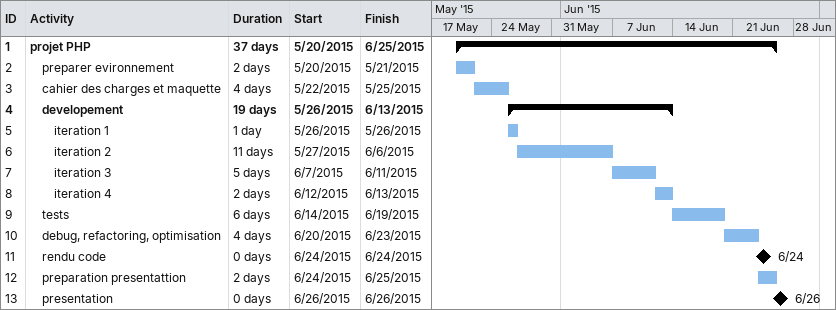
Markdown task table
| ID | Level | Task | Duration | Start | Finish |
|---|---|---|---|---|---|
| 1 | 1 | **projet PHP** | 37d | 2015-05-20 | 2015-06-25 |
| 2 | 2 | preparer evironnement | 2d | 2015-05-20 | 2015-05-21 |
| 3 | 2 | cahier des charges et maquette | 4d | 2015-05-22 | 2015-05-25 |
| 4 | 2 | **developement** | 19d | 2015-05-26 | 2015-06-13 |
| 5 | 3 | iteration 1 | 1d | 2015-05-26 | 2015-05-26 |
| 6 | 3 | iteration 2 | 11d | 2015-05-27 | 2015-06-06 |
| 7 | 3 | iteration 3 | 5d | 2015-06-07 | 2015-06-11 |
| 8 | 3 | iteration 4 | 2d | 2015-06-12 | 2015-06-13 |
| 9 | 2 | tests | 6d | 2015-06-14 | 2015-06-19 |
| 10 | 2 | debug, refactoring, optimisation | 4d | 2015-06-20 | 2015-06-23 |
| 11 | 2 | rendu code | 0d | 2015-06-24 | 2015-06-24 |
| 12 | 2 | preparation presentattion | 2d | 2015-06-24 | 2015-06-25 |
| 13 | 2 | presentation | 0d | 2015-06-26 | 2015-06-26 |
